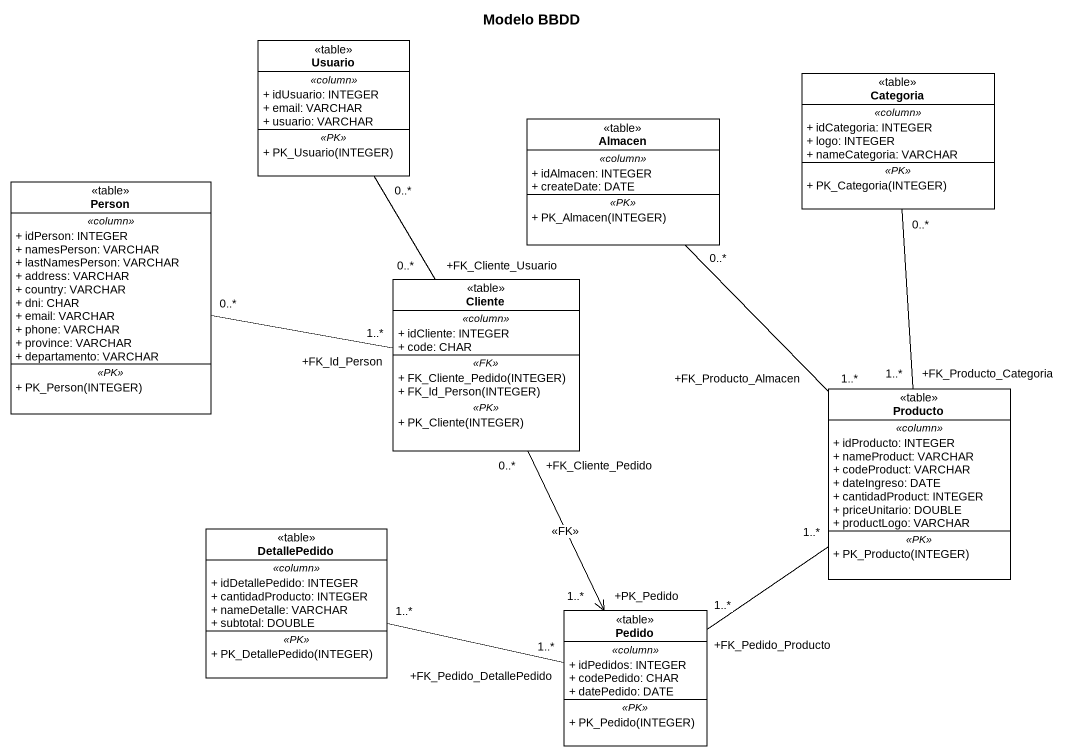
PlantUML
@startuml
title Modelo BBDD
hide circle
hide empty members
skinparam classAttributeIconSize 0
class Usuario <<table>> {
  .. <<column>> ..
  + idUsuario: INTEGER
  + email: VARCHAR
  + usuario: VARCHAR
  .. <<PK>> ..
  + PK_Usuario(INTEGER)
}
class Categoria <<table>> {
  .. <<column>> ..
  + idCategoria: INTEGER
  + logo: INTEGER
  + nameCategoria: VARCHAR
  .. <<PK>> ..
  + PK_Categoria(INTEGER)
}
class Almacen <<table>> {
  .. <<column>> ..
  + idAlmacen: INTEGER
  + createDate: DATE
  .. <<PK>> ..
  + PK_Almacen(INTEGER)
}
class "Person" as Person_ <<table>> {
  .. <<column>> ..
  + idPerson: INTEGER
  + namesPerson: VARCHAR
  + lastNamesPerson: VARCHAR
  + address: VARCHAR
  + country: VARCHAR
  + dni: CHAR
  + email: VARCHAR
  + phone: VARCHAR
  + province: VARCHAR
  + departamento: VARCHAR
  .. <<PK>> ..
  + PK_Person(INTEGER)
}
class Cliente <<table>> {
  .. <<column>> ..
  + idCliente: INTEGER
  + code: CHAR
  .. <<FK>> ..
  + FK_Cliente_Pedido(INTEGER)
  + FK_Id_Person(INTEGER)
  .. <<PK>> ..
  + PK_Cliente(INTEGER)
}
class Producto <<table>> {
  .. <<column>> ..
  + idProducto: INTEGER
  + nameProduct: VARCHAR
  + codeProduct: VARCHAR
  + dateIngreso: DATE
  + cantidadProduct: INTEGER
  + priceUnitario: DOUBLE
  + productLogo: VARCHAR
  .. <<PK>> ..
  + PK_Producto(INTEGER)
}
class DetallePedido <<table>> {
  .. <<column>> ..
  + idDetallePedido: INTEGER
  + cantidadProducto: INTEGER
  + nameDetalle: VARCHAR
  + subtotal: DOUBLE
  .. <<PK>> ..
  + PK_DetallePedido(INTEGER)
}
class Pedido <<table>> {
  .. <<column>> ..
  + idPedidos: INTEGER
  + codePedido: CHAR
  + datePedido: DATE
  .. <<PK>> ..
  + PK_Pedido(INTEGER)
}
Cliente "+FK_Cliente_Usuario\n0..*" -up- "0..*" Usuario
Cliente "+FK_Id_Person\n1..*" -left- "0..*" Person_
Cliente "+FK_Cliente_Pedido\n0..*" --> "+PK_Pedido\n1..*" Pedido : <<FK>>
Producto "+FK_Producto_Categoria\n1..*" -up- "0..*" Categoria
Producto "+FK_Producto_Almacen\n1..*" -up- "0..*" Almacen
Pedido "+FK_Pedido_Producto\n1..*" -up- "1..*" Producto
Pedido "+FK_Pedido_DetallePedido\n1..*" -left- "1..*" DetallePedido
@enduml
